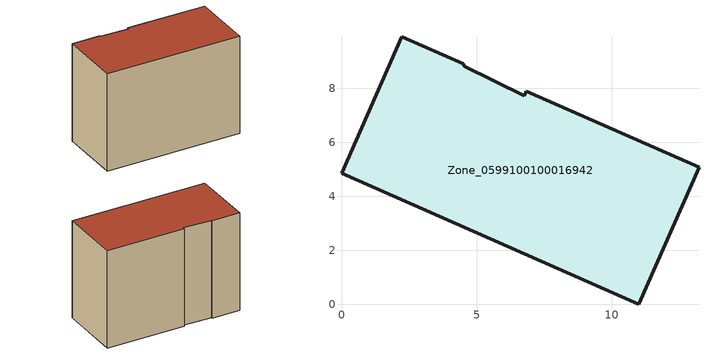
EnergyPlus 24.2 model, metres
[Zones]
Zone_0599100100016942
 floor ground (C_G): 2.22,9.91 4.5,8.91 4.54,8.81 6.76,7.72 6.83,7.88 13.23,5.07 11,0 0,4.85 z0
 wall outside (C_F): 13.23,5.07 6.83,7.88 6.76,7.72 4.54,8.81 4.5,8.91 2.22,9.91 0,4.85 11,0 13.23,5.07 z0:8.79
 roof outside (C_R): 4.5,8.91 2.22,9.91 0,4.85 11,0 13.23,5.07 6.83,7.88 6.76,7.72 4.54,8.81 z8.79
[BUILDING]
Pand.0599100100016942: North Axis=0; Terrain=City; Loads Convergence Tolerance Value=0.04; Temperature Convergence Tolerance Value=0.4; Solar Distribution=FullExterior; Maximum Number of Warmup Days=25; Minimum Number of Warmup Days=1
[Site:Location]
Rotterdam.The.Hague.AP_ZH_NLD Design_Conditions: Latitude=51.96; Longitude=4.45; Time Zone=1; Elevation=-4.5
[SITE:GROUNDTEMPERATURE:BUILDINGSURFACE]
18, 18, 18, 18, 18, 18, 18, 18, 18, 18, 18, 18
[MATERIAL] Thermal Absorptance=0.9; Solar Absorptance=0.7; Visible Absorptance=0.7
Name | Roughness | Thickness | Conductivity | Density | Specific Heat
G.TC.2015-2018 | MediumSmooth | 0.15 | 0.0428571 | 540 | 1210
F.TC.2015-2018 | Rough | 0.3 | 0.0666667 | 1920 | 840
R.TC.2015-2018 | MediumRough | 0.2 | 0.0333333 | 1500 | 1000
[CONSTRUCTION]
C_G: G.TC.2015-2018
C_F: F.TC.2015-2018
C_R: R.TC.2015-2018
[ZONE]
Zone_0599100100016942: Type=1; Multiplier=1; Ceiling Height=Autocalculate; Volume=Autocalculate; Floor Area=autocalculate; Part of Total Floor Area=Yes
[ZONEINFILTRATION:DESIGNFLOWRATE]
Infil_Zone_0599100100016942: Zone or ZoneList or Space or SpaceList=Zone_0599100100016942; Schedule=AlwaysOn; Design Flow Rate Calculation Method=Flow/Area; Flow Rate per Floor Area=0.0015; Constant Term Coefficient=1; Temperature Term Coefficient=0; Velocity Term Coefficient=0; Velocity Squared Term Coefficient=0
[HVACTEMPLATE:ZONE:IDEALLOADSAIRSYSTEM]
Zone_0599100100016942: Maximum Heating Supply Air Temperature=50; Minimum Cooling Supply Air Temperature=13; Maximum Heating Supply Air Humidity Ratio=0.0156; Minimum Cooling Supply Air Humidity Ratio=0.0077; Heating Limit=NoLimit; Cooling Limit=NoLimit; Dehumidification Control Type=ConstantSensibleHeatRatio; Cooling Sensible Heat Ratio=0.7; Dehumidification Setpoint=60; Humidification Control Type=None; Humidification Setpoint=30; Outdoor Air Method=None; Outdoor Air Flow Rate per Person=0.00944; Outdoor Air Flow Rate per Zone Floor Area=0; Outdoor Air Flow Rate per Zone=0; Demand Controlled Ventilation Type=None; Outdoor Air Economizer Type=NoEconomizer; Heat Recovery Type=None; Sensible Heat Recovery Effectiveness=0.7; Latent Heat Recovery Effectiveness=0.65
[ZONECONTROL:THERMOSTAT]
ThermostatControl_Zone_0599100100016942: Zone or ZoneList=Zone_0599100100016942; Control Type Schedule=DualSetpointControlType; Control 1=Thermostat_Zone_0599100100016942; Temperature Difference Between Cutout And Setpoint=0
[THERMOSTATSETPOINT:DUALSETPOINT]
Thermostat_Zone_0599100100016942: Heating Setpoint Temperature Schedule=HeatingSetpoint_Zone_0599100100016942; Cooling Setpoint Temperature Schedule=CoolingSetpoint_Zone_0599100100016942
[SCHEDULE:COMPACT]
HeatingSetpoint_Zone_0599100100016942: Through: 12/31, For: AllDays, Until: 24:00, 21
CoolingSetpoint_Zone_0599100100016942: Through: 12/31, For: AllDays, Until: 24:00, 24
DualSetpointControlType: Through: 12/31, For: AllDays, Until: 24:00, 4
AlwaysOn: Through: 12/31, For: AllDays, Until: 24:00, 1
